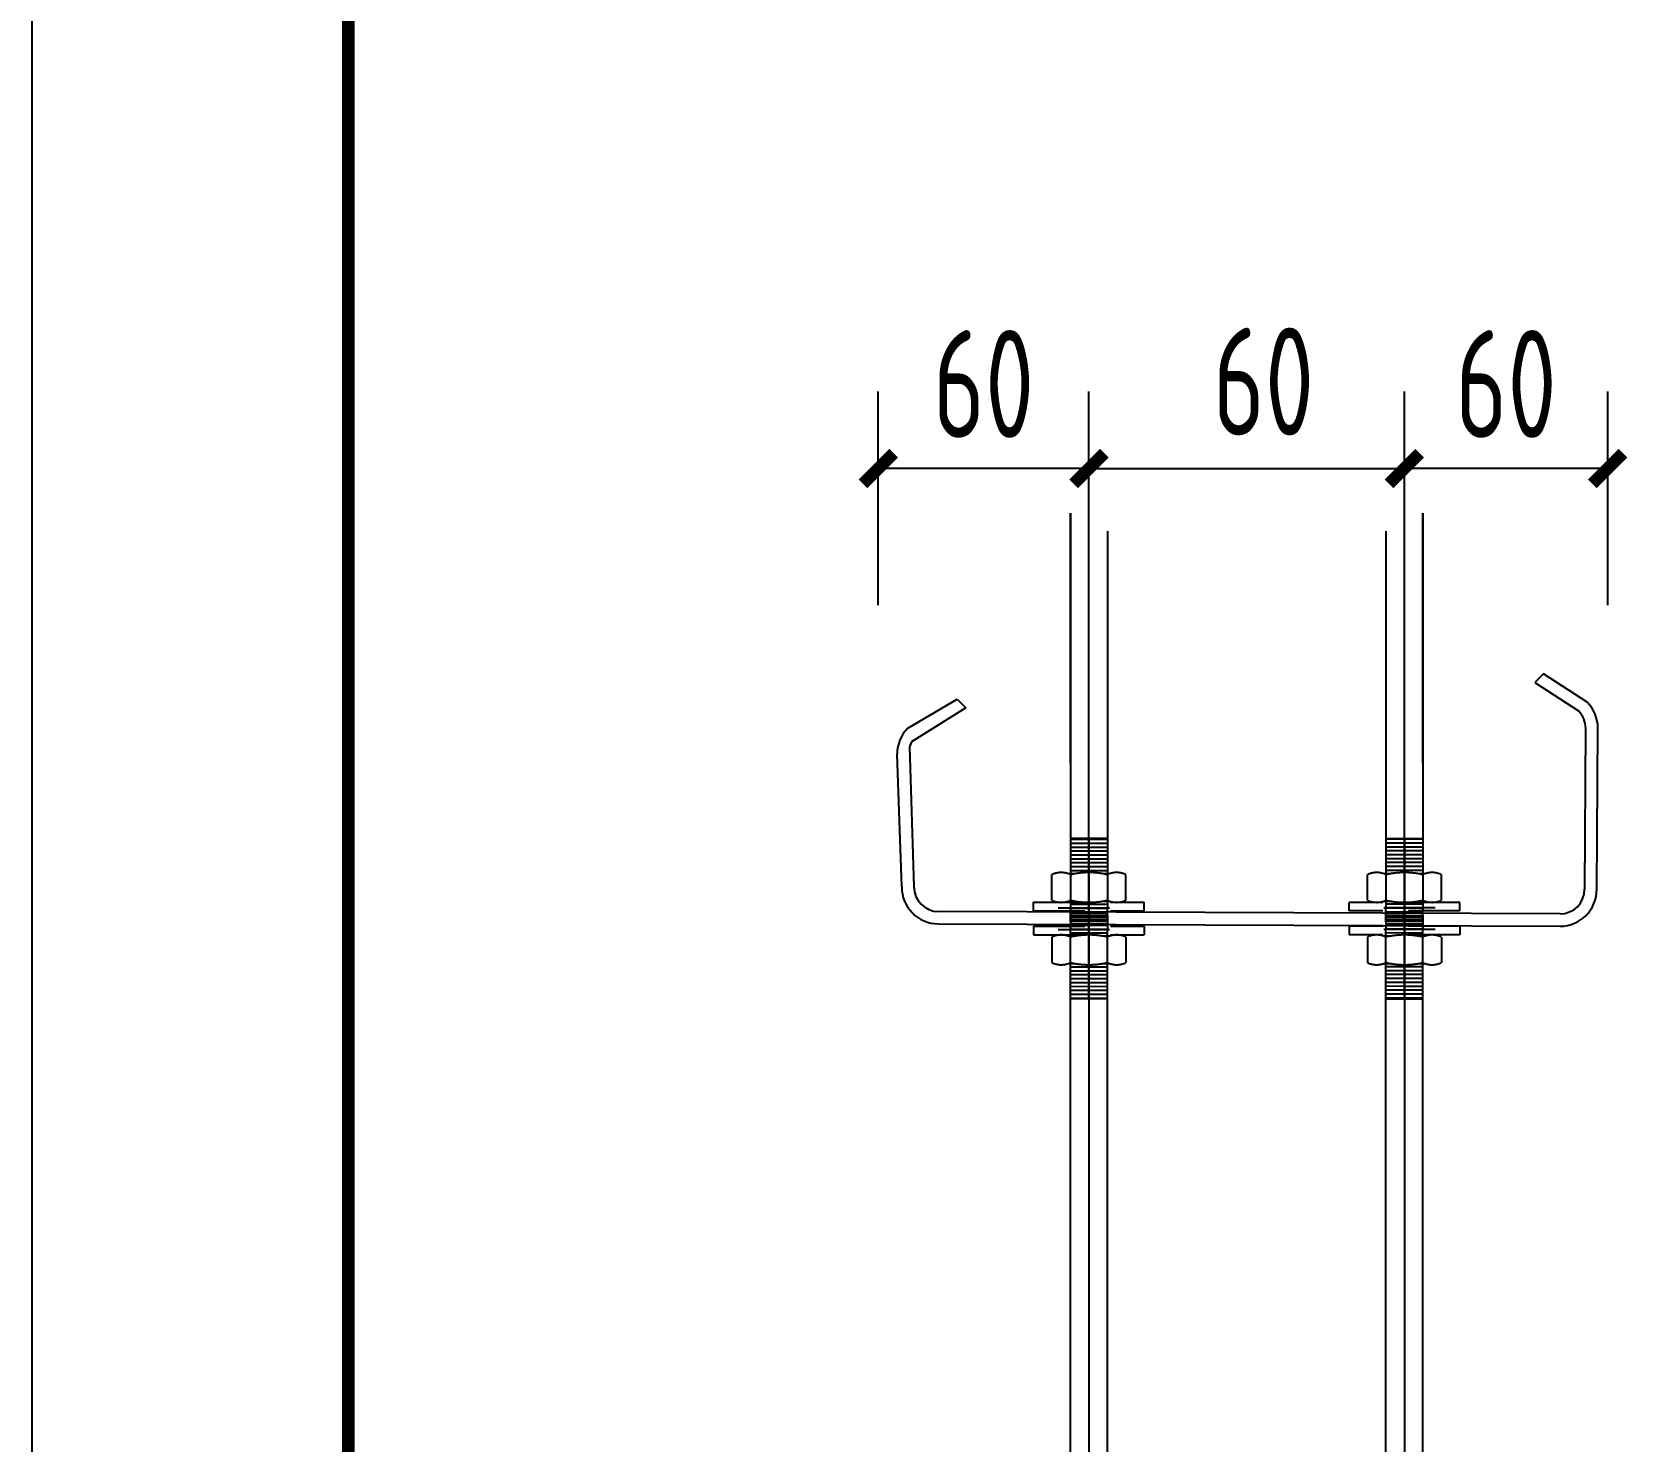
# Model space of a CAD drawing. Extents: x -138012 to 2129925, y -311560 to 0.
# Drawn here: x 1703578 to 1716218, y -171974 to -160835 of the extents above; entities that cross this region are included whole.
import ezdxf

# ---------------------------------------------------------------- set-up
doc = ezdxf.new("R2010")
doc.units = 0
doc.header["$LTSCALE"] = 1000
doc.header["$MEASUREMENT"] = 0
doc.linetypes.add('ACAD_ISO04W100', pattern=[30, 24, -3, 0, -3])
doc.linetypes.add('DASHED2', pattern=[0.375, 0.25, -0.125])
doc.layers.get('0').update_dxf_attribs({"linetype": 'CONTINUOUS'})
doc.layers.get('Defpoints').update_dxf_attribs({"linetype": 'CONTINUOUS'})
for name, color, linetype in [('DIM_LEAD', 3, 'CONTINUOUS'), ('PUB_TITLE', 4, 'CONTINUOUS'), ('标注', 3, 'CONTINUOUS'), ('轴线1', 8, 'ACAD_ISO04W100'), ('钢架', 7, 'CONTINUOUS')]:
    doc.layers.add(name, color=color, linetype=linetype)
doc.styles.add('TSSD_REIN', font='tssdeng.shx', dxfattribs={"width": 0.7, "bigfont": 'tssdchn.shx'})
doc.dimstyles.new('10', dxfattribs={"dimtxt": 3.5, "dimasz": 1, "dimexe": 2.5, "dimexo": 3, "dimgap": 1, "dimtad": 1, "dimdec": 0, "dimlfac": 0.1, "dimzin": 0, "dimdsep": 46, "dimtxsty": 'TSSD_REIN', "dimblk": 'ARCHTICK', "dimcen": 0.09, "dimclrt": 7, "dimazin": 2, "dimtfac": 1, "dimtdec": 0, "dimtix": 1, "dimtmove": 2, "dimatfit": 3, "dimfxl": 0, "dimtolj": 1, "dimtzin": 0, "dimarcsym": 0})

# ---------------------------------------------------------------- blocks, each defined once
blk = doc.blocks.new('*U550')
at = {"layer": '轴线1', "linetype": 'DASHED2'}
for points in [[(680875.7, 40192.4), (680875.7, 40218.2), (680882.7, 40263)], [(680863.6, 40174.5), (680867.8, 40174.1), (680867.8, 40189.6)], [(680867.8, 40189.6), (680869.3, 40173.9), (680869.3, 40195.1)], [(680867.8, 40174.1), (680867.8, 40189.6), (680869.3, 40173.9)], [(680867.8, 40159.6), (680867.8, 40174.1), (680869.3, 40147.3)], [(680869.3, 40195.1), (680869.7, 40173.9), (680869.7, 40196.6)], [(680869.3, 40173.9), (680869.3, 40195.1), (680869.7, 40173.9)], [(680869.3, 40147.3), (680869.3, 40173.9), (680869.7, 40144.2)], [(680869.7, 40196.6), (680873.8, 40173.5), (680873.8, 40211.4)], [(680869.7, 40173.9), (680869.7, 40196.6), (680873.8, 40173.5)], [(680873.8, 40211.4), (680875.7, 40192.4), (680875.7, 40218.2)]]:
    blk.add_solid(points, dxfattribs=at)
at = {"layer": '轴线1', "linetype": 'DASHED2', "extrusion": (0, 0, -1)}
for points in [[(-680863.6, 40174.5), (-680867.8, 40159.6), (-680867.8, 40174.1)], [(-680867.8, 40174.1), (-680869.3, 40147.3), (-680869.3, 40173.9)], [(-680869.3, 40173.9), (-680869.7, 40144.2), (-680869.7, 40173.9)], [(-680869.3, 40128.7), (-680869.7, 40132.6), (-680869.7, 40144.2)], [(-680869.7, 40132.6), (-680869.7, 40173.9), (-680873.8, 40173.5)], [(-680873.8, 40173.5), (-680873.8, 40211.4), (-680875.7, 40192.4)]]:
    blk.add_solid(points, dxfattribs=at)
blk = doc.blocks.new('*X551')
at = {"layer": '轴线1', "linetype": 'DASHED2'}
for p, q in [((680589.5, 40292.4), (680598.5, 40381.9)), ((680608.5, 40290.5), (680617.5, 40380)), ((680627.5, 40288.6), (680636.4, 40378.1)), ((680646.4, 40286.7), (680655.4, 40376.2)), ((680665.4, 40284.8), (680674.3, 40374.3)), ((680684.3, 40282.9), (680693.3, 40372.4)), ((680882.1, 40345.8), (680882.8, 40353.5)), ((680892.8, 40262), (680901.8, 40351.6)), ((680911.8, 40260.1), (680920.7, 40349.7)), ((680930.7, 40258.2), (680939.7, 40347.8)), ((680949.7, 40256.3), (680958.7, 40345.9)), ((680968.7, 40254.4), (680977.6, 40344)), ((680987.6, 40252.6), (680996.6, 40342.1)), ((681006.6, 40250.7), (681015.5, 40340.2)), ((681025.5, 40248.8), (681034.5, 40338.3)), ((681044.5, 40246.9), (681053.4, 40336.4)), ((680580.6, 40202.8), (680589.5, 40292.4)), ((680599.5, 40200.9), (680608.5, 40290.5)), ((680618.5, 40199), (680627.5, 40288.6)), ((680637.5, 40197.1), (680646.4, 40286.7)), ((680656.4, 40195.2), (680665.4, 40284.8)), ((680675.4, 40193.3), (680684.3, 40282.9)), ((680883.9, 40172.5), (680892.8, 40262)), ((680902.8, 40170.6), (680911.8, 40260.1)), ((680921.8, 40168.7), (680930.7, 40258.2)), ((680940.7, 40166.8), (680949.7, 40256.3)), ((680959.7, 40164.9), (680968.7, 40254.4)), ((680978.7, 40163), (680987.6, 40252.6)), ((680997.6, 40161.1), (681006.6, 40250.7)), ((681016.6, 40159.2), (681025.5, 40248.8)), ((681035.5, 40157.3), (681044.5, 40246.9)), ((680864.9, 40174.4), (680865.7, 40182))]:
    blk.add_line(p, q, dxfattribs=at)
blk = doc.blocks.new('*U552')
at = {"layer": '轴线1', "linetype": 'DASHED2'}
for points in [[(680888.6, 40367.4), (680891.7, 40352.6), (680891.7, 40376.8)], [(680891.7, 40376.8), (680893.5, 40370.5), (680893.5, 40382.1)], [(680893.5, 40370.5), (680893.5, 40382.1), (680896.2, 40397.4)], [(680881.5, 40353.6), (680882.7, 40353.5), (680882.7, 40356)], [(680882.7, 40356), (680884.7, 40353.3), (680884.7, 40359.8)], [(680882.7, 40353.5), (680882.7, 40356), (680884.7, 40353.3)], [(680882.7, 40336.2), (680882.7, 40353.5), (680884.7, 40308.4)], [(680884.7, 40359.8), (680888.6, 40352.9), (680888.6, 40367.4)], [(680884.7, 40353.3), (680884.7, 40359.8), (680888.6, 40352.9)], [(680888.6, 40352.9), (680888.6, 40367.4), (680891.7, 40352.6)]]:
    blk.add_solid(points, dxfattribs=at)
at = {"layer": '轴线1', "linetype": 'DASHED2', "extrusion": (0, 0, -1)}
for points in [[(-680891.7, 40352.6), (-680891.7, 40376.8), (-680893.5, 40370.5)], [(-680881.5, 40353.6), (-680882.7, 40336.2), (-680882.7, 40353.5)], [(-680882.7, 40353.5), (-680884.7, 40308.4), (-680884.7, 40353.3)], [(-680882.7, 40263), (-680884.7, 40282.6), (-680884.7, 40308.4)], [(-680884.7, 40282.6), (-680884.7, 40353.3), (-680888.6, 40321.3)], [(-680884.7, 40353.3), (-680888.6, 40321.3), (-680888.6, 40352.9)], [(-680888.6, 40321.3), (-680888.6, 40352.9), (-680891.7, 40352.6)]]:
    blk.add_solid(points, dxfattribs=at)
blk = doc.blocks.new('*U553')
at = {"layer": '轴线1', "linetype": 'DASHED2'}
for points in [[(680578.9, 40383.9), (680580.1, 40383.8), (680580.1, 40386.3)], [(680580.1, 40386.3), (680582.1, 40383.6), (680582.1, 40390.1)], [(680580.1, 40383.8), (680580.1, 40386.3), (680582.1, 40383.6)], [(680580.1, 40366.5), (680580.1, 40383.8), (680582.1, 40338.6)], [(680582.1, 40390.1), (680585.9, 40383.2), (680585.9, 40397.7)], [(680582.1, 40383.6), (680582.1, 40390.1), (680585.9, 40383.2)], [(680585.9, 40397.7), (680589.1, 40382.9), (680589.1, 40407)], [(680585.9, 40383.2), (680585.9, 40397.7), (680589.1, 40382.9)], [(680589.1, 40407), (680590.8, 40400.8), (680590.8, 40412.4)], [(680590.8, 40400.8), (680590.8, 40412.4), (680593.5, 40427.6)]]:
    blk.add_solid(points, dxfattribs=at)
at = {"layer": '轴线1', "linetype": 'DASHED2', "extrusion": (0, 0, -1)}
for points in [[(-680578.9, 40383.9), (-680580.1, 40366.5), (-680580.1, 40383.8)], [(-680580.1, 40383.8), (-680582.1, 40338.6), (-680582.1, 40383.6)], [(-680582.1, 40312.8), (-680582.1, 40383.6), (-680585.9, 40351.6)], [(-680582.1, 40383.6), (-680585.9, 40351.6), (-680585.9, 40383.2)], [(-680585.9, 40351.6), (-680585.9, 40383.2), (-680589.1, 40382.9)], [(-680589.1, 40382.9), (-680589.1, 40407), (-680590.8, 40400.8)], [(-680580.1, 40293.3), (-680582.1, 40312.8), (-680582.1, 40338.6)]]:
    blk.add_solid(points, dxfattribs=at)
blk = doc.blocks.new('*U554')
at = {"layer": '轴线1', "linetype": 'DASHED2', "extrusion": (0, 0, -1)}
for points in [[(-680435.7, 40307.7), (-680442.7, 40352.6), (-680442.7, 40378.3)], [(-680442.7, 40352.6), (-680442.7, 40378.3), (-680444.6, 40359.4)], [(-680444.6, 40359.4), (-680444.6, 40397.3), (-680448.7, 40374.2)], [(-680444.6, 40397.3), (-680448.7, 40374.2), (-680448.7, 40396.9)], [(-680448.7, 40426.6), (-680449.1, 40396.8), (-680449.1, 40423.4)], [(-680448.7, 40374.2), (-680448.7, 40396.9), (-680449.1, 40375.6)], [(-680448.7, 40396.9), (-680449.1, 40375.6), (-680449.1, 40396.8)], [(-680449.1, 40423.4), (-680450.6, 40396.7), (-680450.6, 40411.2)], [(-680449.1, 40375.6), (-680449.1, 40396.8), (-680450.6, 40381.2)], [(-680449.1, 40396.8), (-680450.6, 40381.2), (-680450.6, 40396.7)], [(-680450.6, 40381.2), (-680450.6, 40396.7), (-680454.8, 40396.3)]]:
    blk.add_solid(points, dxfattribs=at)
at = {"layer": '轴线1', "linetype": 'DASHED2'}
for points in [[(680442.7, 40378.3), (680444.6, 40359.4), (680444.6, 40397.3)], [(680444.6, 40397.3), (680448.7, 40396.9), (680448.7, 40438.2)], [(680448.7, 40426.6), (680448.7, 40438.2), (680449.1, 40442.1)], [(680448.7, 40396.9), (680448.7, 40426.6), (680449.1, 40396.8)], [(680449.1, 40396.8), (680449.1, 40423.4), (680450.6, 40396.7)], [(680450.6, 40396.7), (680450.6, 40411.2), (680454.8, 40396.3)]]:
    blk.add_solid(points, dxfattribs=at)
blk = doc.blocks.new('*U555')
at = {"layer": '轴线1', "linetype": 'DASHED2'}
for points in [[(680433.7, 40262.4), (680433.7, 40288.2), (680435.7, 40307.7)], [(680426.7, 40218.2), (680429.8, 40217.9), (680429.8, 40249.5)], [(680429.8, 40249.5), (680433.7, 40217.5), (680433.7, 40288.2)], [(680429.8, 40217.9), (680429.8, 40249.5), (680433.7, 40217.5)], [(680433.7, 40217.5), (680433.7, 40262.4), (680435.7, 40217.3)], [(680435.7, 40217.3), (680435.7, 40234.6), (680436.9, 40217.2)], [(680424.9, 40200.3), (680426.7, 40194), (680426.7, 40218.2)]]:
    blk.add_solid(points, dxfattribs=at)
at = {"layer": '轴线1', "linetype": 'DASHED2', "extrusion": (0, 0, -1)}
for points in [[(-680433.7, 40262.4), (-680435.7, 40217.3), (-680435.7, 40234.6)], [(-680422.2, 40173.4), (-680424.9, 40188.7), (-680424.9, 40200.3)], [(-680424.9, 40188.7), (-680424.9, 40200.3), (-680426.7, 40194)], [(-680426.7, 40194), (-680426.7, 40218.2), (-680429.8, 40203.4)], [(-680426.7, 40218.2), (-680429.8, 40203.4), (-680429.8, 40217.9)], [(-680429.8, 40203.4), (-680429.8, 40217.9), (-680433.7, 40211)], [(-680429.8, 40217.9), (-680433.7, 40211), (-680433.7, 40217.5)], [(-680433.7, 40211), (-680433.7, 40217.5), (-680435.7, 40214.8)], [(-680433.7, 40217.5), (-680435.7, 40214.8), (-680435.7, 40217.3)], [(-680435.7, 40214.8), (-680435.7, 40217.3), (-680436.9, 40217.2)]]:
    blk.add_solid(points, dxfattribs=at)
blk = doc.blocks.new('*U556')
at = {"layer": '轴线1', "linetype": 'DASHED2'}
for points in [[(680561, 40204.8), (680565.1, 40204.3), (680565.1, 40219.9)], [(680565.1, 40219.9), (680566.7, 40204.2), (680566.7, 40225.4)], [(680565.1, 40204.3), (680565.1, 40219.9), (680566.7, 40204.2)], [(680566.7, 40225.4), (680567.1, 40204.2), (680567.1, 40226.8)], [(680566.7, 40204.2), (680566.7, 40225.4), (680567.1, 40204.2)], [(680567.1, 40226.8), (680571.1, 40203.7), (680571.1, 40241.6)], [(680567.1, 40204.2), (680567.1, 40226.8), (680571.1, 40203.7)], [(680571.1, 40241.6), (680573, 40222.7), (680573, 40248.5)], [(680573, 40222.7), (680573, 40248.5), (680580.1, 40293.3)], [(680565.1, 40189.8), (680565.1, 40204.3), (680566.7, 40177.6)], [(680566.7, 40177.6), (680566.7, 40204.2), (680567.1, 40174.5)]]:
    blk.add_solid(points, dxfattribs=at)
at = {"layer": '轴线1', "linetype": 'DASHED2', "extrusion": (0, 0, -1)}
for points in [[(-680571.1, 40203.7), (-680571.1, 40241.6), (-680573, 40222.7)], [(-680561, 40204.8), (-680565.1, 40189.8), (-680565.1, 40204.3)], [(-680565.1, 40204.3), (-680566.7, 40177.6), (-680566.7, 40204.2)], [(-680566.7, 40204.2), (-680567.1, 40174.5), (-680567.1, 40204.2)], [(-680566.7, 40159), (-680567.1, 40162.9), (-680567.1, 40174.5)], [(-680567.1, 40162.9), (-680567.1, 40204.2), (-680571.1, 40203.7)]]:
    blk.add_solid(points, dxfattribs=at)
blk = doc.blocks.new('*U557')
at = {"layer": '轴线1', "linetype": 'DASHED2'}
for points in [[(680732.5, 40219.2), (680736.4, 40187.2), (680736.4, 40257.9)], [(680736.4, 40232.2), (680736.4, 40257.9), (680738.3, 40277.5)], [(680736.4, 40187.2), (680736.4, 40232.2), (680738.3, 40187)], [(680727.6, 40170), (680729.4, 40163.8), (680729.4, 40187.9)], [(680729.4, 40187.9), (680732.5, 40187.6), (680732.5, 40219.2)], [(680732.5, 40187.6), (680732.5, 40219.2), (680736.4, 40187.2)], [(680738.3, 40187), (680738.3, 40204.3), (680739.5, 40186.9)]]:
    blk.add_solid(points, dxfattribs=at)
at = {"layer": '轴线1', "linetype": 'DASHED2', "extrusion": (0, 0, -1)}
for points in [[(-680736.4, 40232.2), (-680738.3, 40187), (-680738.3, 40204.3)], [(-680724.9, 40143.2), (-680727.6, 40158.4), (-680727.6, 40170)], [(-680727.6, 40158.4), (-680727.6, 40170), (-680729.4, 40163.8)], [(-680729.4, 40163.8), (-680729.4, 40187.9), (-680732.5, 40173.1)], [(-680729.4, 40187.9), (-680732.5, 40173.1), (-680732.5, 40187.6)], [(-680732.5, 40173.1), (-680732.5, 40187.6), (-680736.4, 40180.7)], [(-680732.5, 40187.6), (-680736.4, 40180.7), (-680736.4, 40187.2)], [(-680736.4, 40180.7), (-680736.4, 40187.2), (-680738.3, 40184.5)], [(-680736.4, 40187.2), (-680738.3, 40184.5), (-680738.3, 40187)], [(-680738.3, 40184.5), (-680738.3, 40187), (-680739.5, 40186.9)]]:
    blk.add_solid(points, dxfattribs=at)
blk = doc.blocks.new('*U558')
at = {"layer": '轴线1', "linetype": 'DASHED2'}
for points in [[(680747.3, 40367), (680751.4, 40366.6), (680751.4, 40407.9)], [(680751.4, 40396.3), (680751.4, 40407.9), (680751.7, 40411.8)], [(680751.4, 40366.6), (680751.4, 40396.3), (680751.7, 40366.6)], [(680751.7, 40366.6), (680751.7, 40393.2), (680753.3, 40366.4)], [(680753.3, 40366.4), (680753.3, 40380.9), (680757.4, 40366)], [(680745.4, 40348.1), (680747.3, 40329.2), (680747.3, 40367)]]:
    blk.add_solid(points, dxfattribs=at)
at = {"layer": '轴线1', "linetype": 'DASHED2', "extrusion": (0, 0, -1)}
for points in [[(-680751.4, 40396.3), (-680751.7, 40366.6), (-680751.7, 40393.2)], [(-680751.7, 40393.2), (-680753.3, 40366.4), (-680753.3, 40380.9)], [(-680738.3, 40277.5), (-680745.4, 40322.3), (-680745.4, 40348.1)], [(-680745.4, 40322.3), (-680745.4, 40348.1), (-680747.3, 40329.2)], [(-680747.3, 40329.2), (-680747.3, 40367), (-680751.4, 40344)], [(-680747.3, 40367), (-680751.4, 40344), (-680751.4, 40366.6)], [(-680751.4, 40344), (-680751.4, 40366.6), (-680751.7, 40345.4)], [(-680751.4, 40366.6), (-680751.7, 40345.4), (-680751.7, 40366.6)], [(-680751.7, 40345.4), (-680751.7, 40366.6), (-680753.3, 40350.9)], [(-680751.7, 40366.6), (-680753.3, 40350.9), (-680753.3, 40366.4)], [(-680753.3, 40350.9), (-680753.3, 40366.4), (-680757.4, 40366)]]:
    blk.add_solid(points, dxfattribs=at)
blk = doc.blocks.new('*X559')
at = {"layer": '轴线1', "linetype": 'DASHED2'}
for p, q in [((680273.9, 40323.9), (680282.9, 40413.5)), ((680292.9, 40322), (680301.8, 40411.6)), ((680311.8, 40320.1), (680320.8, 40409.7)), ((680330.8, 40318.2), (680339.8, 40407.8)), ((680349.8, 40316.3), (680358.7, 40405.9)), ((680368.7, 40314.4), (680377.7, 40404)), ((680387.7, 40312.5), (680396.6, 40402.1)), ((680406.6, 40310.6), (680415.6, 40400.2)), ((680425.6, 40308.8), (680434.5, 40398.3)), ((680452.7, 40388.7), (680453.5, 40396.4)), ((680634.1, 40287.9), (680643, 40377.5)), ((680653, 40286), (680662, 40375.6)), ((680265, 40234.4), (680273.9, 40323.9)), ((680283.9, 40232.5), (680292.9, 40322)), ((680302.9, 40230.6), (680311.8, 40320.1)), ((680321.8, 40228.7), (680330.8, 40318.2)), ((680340.8, 40226.8), (680349.8, 40316.3)), ((680359.8, 40224.9), (680368.7, 40314.4)), ((680378.7, 40223), (680387.7, 40312.5)), ((680397.7, 40221.1), (680406.6, 40310.6)), ((680416.6, 40219.2), (680425.6, 40308.8)), ((680672, 40284.1), (680681, 40373.7)), ((680691, 40282.2), (680699.9, 40371.8)), ((680709.9, 40280.3), (680718.9, 40369.9)), ((680728.9, 40278.4), (680737.8, 40368)), ((680435.6, 40217.3), (680436.3, 40225)), ((680625.1, 40198.3), (680634.1, 40287.9)), ((680644.1, 40196.5), (680653, 40286)), ((680663, 40194.6), (680672, 40284.1)), ((680682, 40192.7), (680691, 40282.2)), ((680701, 40190.8), (680709.9, 40280.3)), ((680719.9, 40188.9), (680728.9, 40278.4))]:
    blk.add_line(p, q, dxfattribs=at)
blk = doc.blocks.new('_ArchTick')
at = {"color": 0, "linetype": 'ByBlock', "const_width": 0.4}
blk.add_lwpolyline([(-0.5, -0.5), (0.5, 0.5)], dxfattribs=at)
blk = doc.blocks.new('*D591')
at = {"layer": 'Defpoints', "color": 0}
for p in [(298934.1, 273525.7), (298934.1, 272409.7), (299925.5, 272409.7)]:
    blk.add_point(p, dxfattribs=at)
at = {"layer": '标注', "color": 0, "lineweight": -2}
for p, q in [((298934.1, 272859.7), (298934.1, 273900.7)), ((299925.5, 272859.7), (299925.5, 273900.7)), ((299925.5, 273525.7), (298934.1, 273525.7))]:
    blk.add_line(p, q, dxfattribs=at)
at = {"layer": '标注', "color": 0, "lineweight": -2, "xscale": 150, "yscale": 150, "zscale": 150}
for p, rotation in [((298934.1, 273525.7), 179.9994068629879), ((299925.5, 273525.7), 359.999406862988)]:
    blk.add_blockref('_ArchTick', p, dxfattribs=dict(at, rotation=rotation))
at = {"layer": '标注', "color": 7, "insert": (299429.8, 273938.2), "char_height": 525, "attachment_point": 5, "rotation": 359.99941, "style": 'TSSD_REIN'}
blk.add_mtext('\\A1;60', dxfattribs=at)
blk = doc.blocks.new('*D592')
at = {"layer": 'Defpoints', "color": 0}
for p in [(296368.3, 273525.8), (296368.2, 272409.7), (297395.5, 272409.7)]:
    blk.add_point(p, dxfattribs=at)
at = {"layer": '标注', "color": 0, "lineweight": -2}
for p, q in [((296368.3, 272859.7), (296368.3, 273900.8)), ((297395.5, 272859.7), (297395.5, 273900.8)), ((297395.5, 273525.8), (296368.3, 273525.8))]:
    blk.add_line(p, q, dxfattribs=at)
at = {"layer": '标注', "color": 0, "lineweight": -2, "xscale": 150, "yscale": 150, "zscale": 150}
for p, rotation in [((296368.3, 273525.8), 179.9994068631431), ((297395.5, 273525.8), 359.9994068631431)]:
    blk.add_blockref('_ArchTick', p, dxfattribs=dict(at, rotation=rotation))
at = {"layer": '标注', "color": 7, "insert": (296881.9, 273938.3), "char_height": 525, "attachment_point": 5, "rotation": 359.99941, "style": 'TSSD_REIN'}
blk.add_mtext('\\A1;60', dxfattribs=at)
blk = doc.blocks.new('*U560')
at = {"layer": '轴线1', "linetype": 'DASHED2'}
for points in [[(681034.5, 41883.8), (681035.8, 41883.7), (681035.8, 41886.2)], [(681035.8, 41886.2), (681037.7, 41883.5), (681037.7, 41890)], [(681035.8, 41883.7), (681035.8, 41886.2), (681037.7, 41883.5)], [(681035.8, 41866.4), (681035.8, 41883.7), (681037.7, 41838.5)], [(681037.7, 41890), (681041.6, 41883.1), (681041.6, 41897.6)], [(681037.7, 41883.5), (681037.7, 41890), (681041.6, 41883.1)], [(681041.6, 41897.6), (681044.7, 41882.8), (681044.7, 41906.9)], [(681041.6, 41883.1), (681041.6, 41897.6), (681044.7, 41882.8)], [(681044.7, 41906.9), (681046.5, 41900.7), (681046.5, 41912.3)], [(681046.5, 41900.7), (681046.5, 41912.3), (681049.2, 41927.5)]]:
    blk.add_solid(points, dxfattribs=at)
at = {"layer": '轴线1', "linetype": 'DASHED2', "extrusion": (0, 0, -1)}
for points in [[(-681034.5, 41883.8), (-681035.8, 41866.4), (-681035.8, 41883.7)], [(-681035.8, 41883.7), (-681037.7, 41838.5), (-681037.7, 41883.5)], [(-681037.7, 41812.7), (-681037.7, 41883.5), (-681041.6, 41851.5)], [(-681037.7, 41883.5), (-681041.6, 41851.5), (-681041.6, 41883.1)], [(-681041.6, 41851.5), (-681041.6, 41883.1), (-681044.7, 41882.8)], [(-681044.7, 41882.8), (-681044.7, 41906.9), (-681046.5, 41900.7)], [(-681035.8, 41793.2), (-681037.7, 41812.7), (-681037.7, 41838.5)]]:
    blk.add_solid(points, dxfattribs=at)
blk = doc.blocks.new('*X561')
at = {"layer": '轴线1', "linetype": 'DASHED2'}
for p, q in [((680751.5, 41912.1), (680742.6, 41822.5)), ((680770.5, 41910.2), (680761.5, 41820.6)), ((680789.4, 41908.3), (680780.5, 41818.7)), ((680808.4, 41906.4), (680799.4, 41816.8)), ((680827.3, 41904.5), (680818.4, 41814.9)), ((680846.3, 41902.6), (680837.3, 41813)), ((681035.8, 41883.6), (681035.1, 41876)), ((681054.8, 41881.7), (681045.8, 41792.2)), ((681073.8, 41879.9), (681064.8, 41790.3)), ((681092.7, 41878), (681083.8, 41788.4)), ((681111.7, 41876.1), (681102.7, 41786.5)), ((681130.6, 41874.2), (681121.7, 41784.6)), ((681149.6, 41872.3), (681140.6, 41782.7)), ((681168.5, 41870.4), (681159.6, 41780.8)), ((681187.5, 41868.5), (681178.5, 41778.9)), ((681206.4, 41866.6), (681197.5, 41777)), ((680742.6, 41822.5), (680733.6, 41733)), ((680761.5, 41820.6), (680752.6, 41731.1)), ((680780.5, 41818.7), (680771.5, 41729.2)), ((680799.4, 41816.8), (680790.5, 41727.3)), ((680818.4, 41814.9), (680809.4, 41725.4)), ((680837.3, 41813), (680828.4, 41723.5)), ((681045.8, 41792.2), (681036.9, 41702.6)), ((681064.8, 41790.3), (681055.8, 41700.7)), ((681083.8, 41788.4), (681074.8, 41698.8)), ((681102.7, 41786.5), (681093.8, 41697)), ((681121.7, 41784.6), (681112.7, 41695.1)), ((681140.6, 41782.7), (681131.7, 41693.2)), ((681159.6, 41780.8), (681150.6, 41691.3)), ((681178.5, 41778.9), (681169.6, 41689.4)), ((681018.7, 41712.2), (681017.9, 41704.5)), ((681197.5, 41777), (681188.5, 41687.5))]:
    blk.add_line(p, q, dxfattribs=at)
blk = doc.blocks.new('*U562')
at = {"layer": '轴线1', "linetype": 'DASHED2'}
for points in [[(681028.7, 41722.6), (681028.7, 41748.4), (681035.8, 41793.2)], [(681016.6, 41704.7), (681020.8, 41704.3), (681020.8, 41719.8)], [(681020.8, 41719.8), (681022.3, 41704.1), (681022.3, 41725.3)], [(681020.8, 41704.3), (681020.8, 41719.8), (681022.3, 41704.1)], [(681020.8, 41689.7), (681020.8, 41704.3), (681022.3, 41677.5)], [(681022.3, 41725.3), (681022.7, 41704.1), (681022.7, 41726.7)], [(681022.3, 41704.1), (681022.3, 41725.3), (681022.7, 41704.1)], [(681022.3, 41677.5), (681022.3, 41704.1), (681022.7, 41674.4)], [(681022.7, 41726.7), (681026.8, 41703.7), (681026.8, 41741.5)], [(681022.7, 41704.1), (681022.7, 41726.7), (681026.8, 41703.7)], [(681026.8, 41741.5), (681028.7, 41722.6), (681028.7, 41748.4)]]:
    blk.add_solid(points, dxfattribs=at)
at = {"layer": '轴线1', "linetype": 'DASHED2', "extrusion": (0, 0, -1)}
for points in [[(-681016.6, 41704.7), (-681020.8, 41689.7), (-681020.8, 41704.3)], [(-681020.8, 41704.3), (-681022.3, 41677.5), (-681022.3, 41704.1)], [(-681022.3, 41704.1), (-681022.7, 41674.4), (-681022.7, 41704.1)], [(-681022.7, 41662.8), (-681022.7, 41704.1), (-681026.8, 41703.7)], [(-681026.8, 41703.7), (-681026.8, 41741.5), (-681028.7, 41722.6)], [(-681022.3, 41658.9), (-681022.7, 41662.8), (-681022.7, 41674.4)]]:
    blk.add_solid(points, dxfattribs=at)
blk = doc.blocks.new('*U563')
at = {"layer": '轴线1', "linetype": 'DASHED2'}
for points in [[(680724.2, 41771.8), (680726.1, 41752.9), (680726.1, 41778.7)], [(680726.1, 41752.9), (680726.1, 41778.7), (680733.1, 41823.5)], [(680714, 41734.9), (680718.2, 41734.5), (680718.2, 41750.1)], [(680718.2, 41750.1), (680719.7, 41734.4), (680719.7, 41755.6)], [(680718.2, 41734.5), (680718.2, 41750.1), (680719.7, 41734.4)], [(680718.2, 41720), (680718.2, 41734.5), (680719.7, 41707.8)], [(680719.7, 41755.6), (680720.1, 41734.3), (680720.1, 41757)], [(680719.7, 41734.4), (680719.7, 41755.6), (680720.1, 41734.3)], [(680719.7, 41707.8), (680719.7, 41734.4), (680720.1, 41704.6)], [(680720.1, 41757), (680724.2, 41733.9), (680724.2, 41771.8)], [(680720.1, 41734.3), (680720.1, 41757), (680724.2, 41733.9)]]:
    blk.add_solid(points, dxfattribs=at)
at = {"layer": '轴线1', "linetype": 'DASHED2', "extrusion": (0, 0, -1)}
for points in [[(-680714, 41734.9), (-680718.2, 41720), (-680718.2, 41734.5)], [(-680718.2, 41734.5), (-680719.7, 41707.8), (-680719.7, 41734.4)], [(-680719.7, 41734.4), (-680720.1, 41704.6), (-680720.1, 41734.3)], [(-680719.7, 41689.1), (-680720.1, 41693), (-680720.1, 41704.6)], [(-680720.1, 41693), (-680720.1, 41734.3), (-680724.2, 41733.9)], [(-680724.2, 41733.9), (-680724.2, 41771.8), (-680726.1, 41752.9)]]:
    blk.add_solid(points, dxfattribs=at)
blk = doc.blocks.new('*U564')
at = {"layer": '轴线1', "linetype": 'DASHED2'}
for points in [[(680579.7, 41748.4), (680582.9, 41748), (680582.9, 41779.6)], [(680582.9, 41779.6), (680586.7, 41747.7), (680586.7, 41818.4)], [(680582.9, 41748), (680582.9, 41779.6), (680586.7, 41747.7)], [(680586.7, 41792.6), (680586.7, 41818.4), (680588.7, 41837.9)], [(680586.7, 41747.7), (680586.7, 41792.6), (680588.7, 41747.5)], [(680577.9, 41730.4), (680579.7, 41724.2), (680579.7, 41748.4)], [(680588.7, 41747.5), (680588.7, 41764.8), (680589.9, 41747.3)]]:
    blk.add_solid(points, dxfattribs=at)
at = {"layer": '轴线1', "linetype": 'DASHED2', "extrusion": (0, 0, -1)}
for points in [[(-680586.7, 41792.6), (-680588.7, 41747.5), (-680588.7, 41764.8)], [(-680575.3, 41703.6), (-680577.9, 41718.8), (-680577.9, 41730.4)], [(-680577.9, 41718.8), (-680577.9, 41730.4), (-680579.7, 41724.2)], [(-680579.7, 41724.2), (-680579.7, 41748.4), (-680582.9, 41733.5)], [(-680579.7, 41748.4), (-680582.9, 41733.5), (-680582.9, 41748)], [(-680582.9, 41733.5), (-680582.9, 41748), (-680586.7, 41741.1)], [(-680582.9, 41748), (-680586.7, 41741.1), (-680586.7, 41747.7)], [(-680586.7, 41741.1), (-680586.7, 41747.7), (-680588.7, 41744.9)], [(-680586.7, 41747.7), (-680588.7, 41744.9), (-680588.7, 41747.5)], [(-680588.7, 41744.9), (-680588.7, 41747.5), (-680589.9, 41747.3)]]:
    blk.add_solid(points, dxfattribs=at)
blk = doc.blocks.new('*U565')
at = {"layer": '轴线1', "linetype": 'DASHED2'}
for points in [[(680597.6, 41927.5), (680601.7, 41927.1), (680601.7, 41968.3)], [(680601.7, 41956.7), (680601.7, 41968.3), (680602.1, 41972.2)], [(680601.7, 41927.1), (680601.7, 41956.7), (680602.1, 41927)], [(680602.1, 41927), (680602.1, 41953.6), (680603.6, 41926.9)], [(680603.6, 41926.9), (680603.6, 41941.4), (680607.8, 41926.4)], [(680595.8, 41908.5), (680597.6, 41889.6), (680597.6, 41927.5)]]:
    blk.add_solid(points, dxfattribs=at)
at = {"layer": '轴线1', "linetype": 'DASHED2', "extrusion": (0, 0, -1)}
for points in [[(-680601.7, 41956.7), (-680602.1, 41927), (-680602.1, 41953.6)], [(-680602.1, 41953.6), (-680603.6, 41926.9), (-680603.6, 41941.4)], [(-680588.7, 41837.9), (-680595.8, 41882.7), (-680595.8, 41908.5)], [(-680595.8, 41882.7), (-680595.8, 41908.5), (-680597.6, 41889.6)], [(-680597.6, 41889.6), (-680597.6, 41927.5), (-680601.7, 41904.4)], [(-680597.6, 41927.5), (-680601.7, 41904.4), (-680601.7, 41927.1)], [(-680601.7, 41904.4), (-680601.7, 41927.1), (-680602.1, 41905.8)], [(-680601.7, 41927.1), (-680602.1, 41905.8), (-680602.1, 41927)], [(-680602.1, 41905.8), (-680602.1, 41927), (-680603.6, 41911.3)], [(-680602.1, 41927), (-680603.6, 41911.3), (-680603.6, 41926.9)], [(-680603.6, 41911.3), (-680603.6, 41926.9), (-680607.8, 41926.4)]]:
    blk.add_solid(points, dxfattribs=at)
blk = doc.blocks.new('*U566')
at = {"layer": '轴线1', "linetype": 'DASHED2'}
for points in [[(680738.9, 41927.8), (680742.1, 41913), (680742.1, 41937.2)], [(680742.1, 41937.2), (680743.9, 41930.9), (680743.9, 41942.5)], [(680743.9, 41930.9), (680743.9, 41942.5), (680746.5, 41957.8)], [(680731.9, 41914), (680733.1, 41913.9), (680733.1, 41916.4)], [(680733.1, 41916.4), (680735.1, 41913.7), (680735.1, 41920.3)], [(680733.1, 41913.9), (680733.1, 41916.4), (680735.1, 41913.7)], [(680733.1, 41896.6), (680733.1, 41913.9), (680735.1, 41868.8)], [(680735.1, 41920.3), (680738.9, 41913.3), (680738.9, 41927.8)], [(680735.1, 41913.7), (680735.1, 41920.3), (680738.9, 41913.3)], [(680738.9, 41913.3), (680738.9, 41927.8), (680742.1, 41913)]]:
    blk.add_solid(points, dxfattribs=at)
at = {"layer": '轴线1', "linetype": 'DASHED2', "extrusion": (0, 0, -1)}
for points in [[(-680742.1, 41913), (-680742.1, 41937.2), (-680743.9, 41930.9)], [(-680731.9, 41914), (-680733.1, 41896.6), (-680733.1, 41913.9)], [(-680733.1, 41913.9), (-680735.1, 41868.8), (-680735.1, 41913.7)], [(-680733.1, 41823.5), (-680735.1, 41843), (-680735.1, 41868.8)], [(-680735.1, 41843), (-680735.1, 41913.7), (-680738.9, 41881.7)], [(-680735.1, 41913.7), (-680738.9, 41881.7), (-680738.9, 41913.3)], [(-680738.9, 41881.7), (-680738.9, 41913.3), (-680742.1, 41913)]]:
    blk.add_solid(points, dxfattribs=at)
blk = doc.blocks.new('*U567')
at = {"layer": '轴线1', "linetype": 'DASHED2'}
for points in [[(680900.3, 41897.2), (680904.4, 41896.8), (680904.4, 41938.1)], [(680904.4, 41926.5), (680904.4, 41938.1), (680904.8, 41942)], [(680898.4, 41878.2), (680900.3, 41859.3), (680900.3, 41897.2)], [(680904.4, 41896.8), (680904.4, 41926.5), (680904.8, 41896.8)], [(680904.8, 41896.8), (680904.8, 41923.4), (680906.3, 41896.6)], [(680906.3, 41896.6), (680906.3, 41911.1), (680910.5, 41896.2)]]:
    blk.add_solid(points, dxfattribs=at)
at = {"layer": '轴线1', "linetype": 'DASHED2', "extrusion": (0, 0, -1)}
for points in [[(-680891.3, 41807.6), (-680898.4, 41852.5), (-680898.4, 41878.2)], [(-680898.4, 41852.5), (-680898.4, 41878.2), (-680900.3, 41859.3)], [(-680900.3, 41859.3), (-680900.3, 41897.2), (-680904.4, 41874.1)], [(-680900.3, 41897.2), (-680904.4, 41874.1), (-680904.4, 41896.8)], [(-680904.4, 41926.5), (-680904.8, 41896.8), (-680904.8, 41923.4)], [(-680904.4, 41874.1), (-680904.4, 41896.8), (-680904.8, 41875.5)], [(-680904.4, 41896.8), (-680904.8, 41875.5), (-680904.8, 41896.8)], [(-680904.8, 41923.4), (-680906.3, 41896.6), (-680906.3, 41911.1)], [(-680904.8, 41875.5), (-680904.8, 41896.8), (-680906.3, 41881.1)], [(-680904.8, 41896.8), (-680906.3, 41881.1), (-680906.3, 41896.6)], [(-680906.3, 41881.1), (-680906.3, 41896.6), (-680910.5, 41896.2)]]:
    blk.add_solid(points, dxfattribs=at)
blk = doc.blocks.new('*U568')
at = {"layer": '轴线1', "linetype": 'DASHED2'}
for points in [[(680885.5, 41749.4), (680889.4, 41717.4), (680889.4, 41788.1)], [(680889.4, 41762.3), (680889.4, 41788.1), (680891.3, 41807.6)], [(680880.6, 41700.2), (680882.4, 41693.9), (680882.4, 41718.1)], [(680882.4, 41718.1), (680885.5, 41717.8), (680885.5, 41749.4)], [(680885.5, 41717.8), (680885.5, 41749.4), (680889.4, 41717.4)], [(680889.4, 41717.4), (680889.4, 41762.3), (680891.3, 41717.2)], [(680891.3, 41717.2), (680891.3, 41734.5), (680892.5, 41717.1)]]:
    blk.add_solid(points, dxfattribs=at)
at = {"layer": '轴线1', "linetype": 'DASHED2', "extrusion": (0, 0, -1)}
for points in [[(-680882.4, 41693.9), (-680882.4, 41718.1), (-680885.5, 41703.3)], [(-680882.4, 41718.1), (-680885.5, 41703.3), (-680885.5, 41717.8)], [(-680885.5, 41703.3), (-680885.5, 41717.8), (-680889.4, 41710.9)], [(-680885.5, 41717.8), (-680889.4, 41710.9), (-680889.4, 41717.4)], [(-680889.4, 41762.3), (-680891.3, 41717.2), (-680891.3, 41734.5)], [(-680889.4, 41710.9), (-680889.4, 41717.4), (-680891.3, 41714.7)], [(-680889.4, 41717.4), (-680891.3, 41714.7), (-680891.3, 41717.2)], [(-680891.3, 41714.7), (-680891.3, 41717.2), (-680892.5, 41717.1)], [(-680877.9, 41673.3), (-680880.6, 41688.6), (-680880.6, 41700.2)], [(-680880.6, 41688.6), (-680880.6, 41700.2), (-680882.4, 41693.9)]]:
    blk.add_solid(points, dxfattribs=at)
blk = doc.blocks.new('*X569')
at = {"layer": '轴线1', "linetype": 'DASHED2'}
for p, q in [((680435.9, 41943.6), (680427, 41854.1)), ((680454.9, 41941.7), (680445.9, 41852.2)), ((680473.8, 41939.8), (680464.9, 41850.3)), ((680492.8, 41938), (680483.8, 41848.4)), ((680511.7, 41936.1), (680502.8, 41846.5)), ((680530.7, 41934.2), (680521.7, 41844.6)), ((680549.6, 41932.3), (680540.7, 41842.7)), ((680568.6, 41930.4), (680559.6, 41840.8)), ((680587.6, 41928.5), (680578.6, 41838.9)), ((680606.5, 41926.6), (680605.7, 41918.9)), ((680796.1, 41907.6), (680787.1, 41818.1)), ((680815, 41905.7), (680806.1, 41816.2)), ((680834, 41903.8), (680825, 41814.3)), ((680852.9, 41901.9), (680844, 41812.4)), ((680871.9, 41900), (680862.9, 41810.5)), ((680890.8, 41898.1), (680881.9, 41808.6)), ((680427, 41854.1), (680418, 41764.5)), ((680445.9, 41852.2), (680437, 41762.6)), ((680464.9, 41850.3), (680455.9, 41760.7)), ((680483.8, 41848.4), (680474.9, 41758.8)), ((680502.8, 41846.5), (680493.8, 41756.9)), ((680521.7, 41844.6), (680512.8, 41755.1)), ((680540.7, 41842.7), (680531.7, 41753.2)), ((680559.6, 41840.8), (680550.7, 41751.3)), ((680578.6, 41838.9), (680569.6, 41749.4)), ((680787.1, 41818.1), (680778.2, 41728.5)), ((680806.1, 41816.2), (680797.1, 41726.6)), ((680825, 41814.3), (680816.1, 41724.7)), ((680844, 41812.4), (680835, 41722.8)), ((680862.9, 41810.5), (680854, 41720.9)), ((680881.9, 41808.6), (680872.9, 41719)), ((680589.4, 41755.1), (680588.6, 41747.5))]:
    blk.add_line(p, q, dxfattribs=at)
blk = doc.blocks.new('*D593')
at = {"layer": 'Defpoints', "color": 0}
for p in [(298934.1, 273525.7), (297395.5, 272409.7), (298934.1, 272409.7)]:
    blk.add_point(p, dxfattribs=at)
at = {"layer": '标注', "color": 0, "lineweight": -2}
for p, q in [((297395.5, 272859.7), (297395.5, 273900.8)), ((298934.1, 272859.7), (298934.1, 273900.7)), ((297395.5, 273525.8), (298934.1, 273525.7))]:
    blk.add_line(p, q, dxfattribs=at)
at = {"layer": '标注', "color": 0, "lineweight": -2, "xscale": 150, "yscale": 150, "zscale": 150}
for p, rotation in [((297395.5, 273525.8), 179.9994068645531), ((298934.1, 273525.7), 359.9994068645531)]:
    blk.add_blockref('_ArchTick', p, dxfattribs=dict(at, rotation=rotation))
at = {"layer": '标注', "color": 7, "insert": (298246.9, 273950), "char_height": 525, "attachment_point": 5, "rotation": 359.99941, "style": 'TSSD_REIN'}
blk.add_mtext('\\A1;60', dxfattribs=at)
blk = doc.blocks.new('645634564564')
at = {"layer": '轴线1'}
for p, q in [((297395.5, 270939.6), (297395.5, 273740.9)), ((298934.1, 270939.6), (298934.1, 273740.9)), ((297395.5, 271720.8), (297395.4, 261963)), ((298934.1, 271720.8), (298934, 261955.9))]:
    blk.add_line(p, q, dxfattribs=at)
at = {"layer": '轴线1', "linetype": 'DASHED2'}
for p, q in [((297305.5, 271720.8), (297305.5, 271277.7)), ((297485.5, 271720.8), (297305.5, 271720.8)), ((297485.5, 271720.8), (297485.5, 271277.7)), ((298844, 271720.8), (298844, 271277.7)), ((298844, 271720.8), (299024.1, 271720.8)), ((299024.1, 271720.8), (299024.1, 271277.7)), ((297215.4, 271420), (297215.4, 271544.7)), ((297575.6, 271420), (297575.6, 271544.7)), ((298754, 271420), (298754, 271544.7)), ((299114.2, 271420), (299114.2, 271544.7)), ((297125.4, 271409.8), (297665.6, 271409.8)), ((297125.4, 271367.7), (297125.4, 271409.8)), ((297665.6, 271367.7), (297665.6, 271409.8)), ((299204.2, 271409.7), (298663.9, 271409.7)), ((298663.9, 271367.7), (298663.9, 271409.7)), ((299204.2, 271367.7), (299204.2, 271409.7)), ((297125.4, 271367.7), (297665.6, 271367.7)), ((297245.4, 271382.7), (297545.6, 271382.7)), ((297305.4, 270939.6), (297305.5, 271382.7)), ((297485.5, 270939.6), (297485.5, 271382.7)), ((299204.2, 271367.7), (298663.9, 271367.7)), ((299084.1, 271382.7), (298784, 271382.7)), ((298844, 270939.6), (298844, 271382.7)), ((299024.1, 270939.6), (299024.1, 271382.7)), ((297125.4, 271292.7), (297125.4, 271250.7)), ((297125.4, 271292.7), (297665.6, 271292.7)), ((297125.4, 271250.7), (297665.6, 271250.7)), ((297215.4, 271240.4), (297215.4, 271115.7)), ((297245.4, 271277.7), (297545.6, 271277.7)), ((297575.6, 271240.4), (297575.6, 271115.7)), ((297665.6, 271292.7), (297665.6, 271250.7)), ((298663.9, 271292.7), (298663.9, 271250.7)), ((299204.2, 271292.7), (298663.9, 271292.7)), ((299204.2, 271250.7), (298663.9, 271250.7)), ((298754, 271240.4), (298754, 271115.7)), ((299084.1, 271277.7), (298784, 271277.7)), ((299114.2, 271240.4), (299114.2, 271115.7)), ((299204.2, 271292.7), (299204.2, 271250.7)), ((297485.5, 270939.6), (297305.4, 270939.6)), ((298844, 270939.6), (299024.1, 270939.6))]:
    blk.add_line(p, q, dxfattribs=at)
for centre, radius, start, end in [((297260.4, 271450.8), 104.2, 64.38868, 115.61013), ((297395.5, 271153.7), 401.3, 77.03212, 102.96669), ((297530.6, 271450.8), 104.2, 64.38868, 115.61013), ((298799, 271450.8), 104.2, 64.38868, 115.61013), ((298934.1, 271153.7), 401.3, 77.03212, 102.96669), ((299069.1, 271450.8), 104.2, 64.38868, 115.61013), ((297260.4, 271513.9), 104.2, 244.38868, 295.61013), ((297395.5, 271811), 401.3, 257.03212, 282.96669), ((297530.6, 271513.9), 104.2, 244.38868, 295.61013), ((298799, 271513.9), 104.2, 244.38868, 295.61013), ((298934.1, 271811), 401.3, 257.03212, 282.96669), ((299069.1, 271513.9), 104.2, 244.38868, 295.61013), ((297260.4, 271146.5), 104.2, 64.38868, 115.61013), ((297395.5, 270849.4), 401.3, 77.03212, 102.96669), ((297530.6, 271146.5), 104.2, 64.38868, 115.61013), ((298799, 271146.5), 104.2, 64.38868, 115.61013), ((298934.1, 270849.4), 401.3, 77.03212, 102.96669), ((299069.1, 271146.5), 104.2, 64.38868, 115.61013), ((297260.4, 271209.6), 104.2, 244.38868, 295.61013), ((297395.5, 271506.7), 401.3, 257.03212, 282.96669), ((297530.6, 271209.6), 104.2, 244.38868, 295.61013), ((298799, 271209.6), 104.2, 244.38868, 295.61013), ((298934.1, 271506.7), 401.3, 257.03212, 282.96669), ((299069.1, 271209.6), 104.2, 244.38868, 295.61013)]:
    blk.add_arc(centre, radius, start, end, dxfattribs=at)
at = {"layer": '钢架'}
for p, q in [((297305.5, 273307.7), (297305.5, 271373.1)), ((297305.5, 272088.1), (297305.5, 273307.7)), ((299024.1, 273307.7), (299024.1, 271373.1)), ((299024.1, 272088.1), (299024.1, 273307.7)), ((297485.6, 273219.7), (297485.5, 271382.7)), ((297485.6, 273219.7), (297485.5, 272088.1)), ((298844, 273219.6), (298844, 271382.7)), ((298844, 273219.6), (298844, 272088.1)), ((297305.4, 261963.6), (297305.5, 271287.3)), ((297485.4, 261962.5), (297485.5, 271277.7)), ((298843.9, 261956.5), (298844, 271277.7)), ((299024, 261955.4), (299024.1, 271287.3))]:
    blk.add_line(p, q, dxfattribs=at)
at = {"layer": '钢架', "extrusion": (-0.098998, 1.02485e-06, 0.995088)}
for p, q in [((299613, 272525, -11), (299570.9, 272482.4, -15.2)), ((299570.9, 272482.4, -15.2), (299782.7, 272343, 5.8)), ((299824.8, 272385.6, 10), (299613, 272525, -11)), ((299818, 272258.3, 9.4), (299812.3, 271473.5, 8.8)), ((299872, 271473.7, 14.7), (299877.7, 272258.5, 15.3)), ((299693.2, 271353.1, -3.1), (296661.3, 271364.8, -304.7)), ((296661.3, 271305.2, -336.5), (299693.4, 271293.1, -3))]:
    blk.add_line(p, q, dxfattribs=at)
at = {"layer": '钢架', "extrusion": (-0.098998, -1.02485e-06, 0.995088)}
for p, q in [((296512.8, 272260, -319.5), (296752.5, 272400.6, -295.6)), ((296752.5, 272400.6, -295.6), (296794.6, 272358, -291.4)), ((296794.6, 272358, -291.4), (296530.4, 272192.9, -317.7)), ((296530.4, 272192.9, -317.7), (296519.7, 272167.4, -318.8)), ((296519.7, 272167.4, -318.8), (296542.2, 271485.2, -316.5)), ((296482.5, 271485.4, -322.5), (296459.9, 272132.8, -324.7))]:
    blk.add_line(p, q, dxfattribs=at)
at = {"layer": '钢架', "extrusion": (-0.098998, 1.02485e-06, 0.995088)}
for centre, radius, start, end in [((-272261, 298223.3, -29671.8), 120.1, 90.18311, 135.18311), ((-272261, 298223.3, -29671.8), 180.1, 90.18311, 135.18311), ((-271476.3, 298217.5, -29671.8), 120.1, 0.18311, 90.18311), ((-271476.3, 298217.5, -29671.8), 180.1, 0.18311, 90.18311)]:
    blk.add_arc(centre, radius, start, end, dxfattribs=at)
at = {"layer": '钢架', "extrusion": (-0.098998, -1.02485e-06, 0.995088)}
for centre, radius, start, end in [((-272129.2, 295154.3, -29672.3), 180.1, 224.81689, 269.81689), ((-271481.8, 295177, -29672.3), 180.1, 269.81689, 359.81689), ((-271481.8, 295177, -29672.3), 120.1, 269.81689, 359.81689)]:
    blk.add_arc(centre, radius, start, end, dxfattribs=at)
at = {"layer": '轴线1', "linetype": 'DASHED2', "xscale": 1.000500000000349, "yscale": 1.000500000000349, "zscale": 1.000500000000349, "rotation": 95.71000000295489}
for name in ['*X561', '*X551', '*U560', '*U562', '*U552', '*U550', '*U567', '*X569', '*U568', '*U558', '*X559', '*U557', '*U566', '*U563', '*U553', '*U556', '*U565', '*U564', '*U554', '*U555']:
    blk.add_blockref(name, (406794.6, -402280.2), dxfattribs=at)
at = {"layer": '标注'}
for p1, p2, picture, middle in [((297395.5, 272409.7), (296368.2, 272409.7), '*D592', (296881.9, 273938.3)), ((299925.5, 272409.7), (298934.1, 272409.7), '*D591', (299429.8, 273938.2))]:
    dim = blk.add_aligned_dim(p1=p1, p2=p2, distance=-1116.1, text='60', dimstyle='10', override={"dimscale": 150}, dxfattribs=at)
    dim.commit()
    dim.dimension.update_dxf_attribs({"geometry": picture, "text_midpoint": middle})
dim = blk.add_linear_dim(base=(298934.1, 273525.7), p1=(297395.5, 272409.7), p2=(298934.1, 272409.7), angle=359.99941, text='60', dimstyle='10', override={"dimscale": 150}, dxfattribs=at)
dim.commit()
dim.dimension.update_dxf_attribs({"geometry": '*D593', "text_midpoint": (298246.9, 273950), "dimtype": 129})

msp = doc.modelspace()

# ---------------------------------------------------------------- linework, layer by layer
at = {"layer": 'PUB_TITLE'}
msp.add_lwpolyline([(1703577.881, -194362.497), (1829677.881, -194362.497), (1829677.881, -134962.497), (1703577.881, -134962.497)], close=True, dxfattribs=at)
at = {"layer": 'PUB_TITLE', "const_width": 100}
msp.add_lwpolyline([(1706077.881, -193362.497), (1828677.881, -193362.497), (1828677.881, -135962.497), (1706077.881, -135962.497)], close=True, dxfattribs=at)

# ---------------------------------------------------------------- block references
at = {"layer": 'DIM_LEAD', "xscale": 1.620810000225902, "yscale": 1.620810000225902, "zscale": 1.620810000225902}
msp.add_blockref('645634564564', (1229910.91, -607618.764), dxfattribs=at)

doc.saveas('drawing.dxf')
